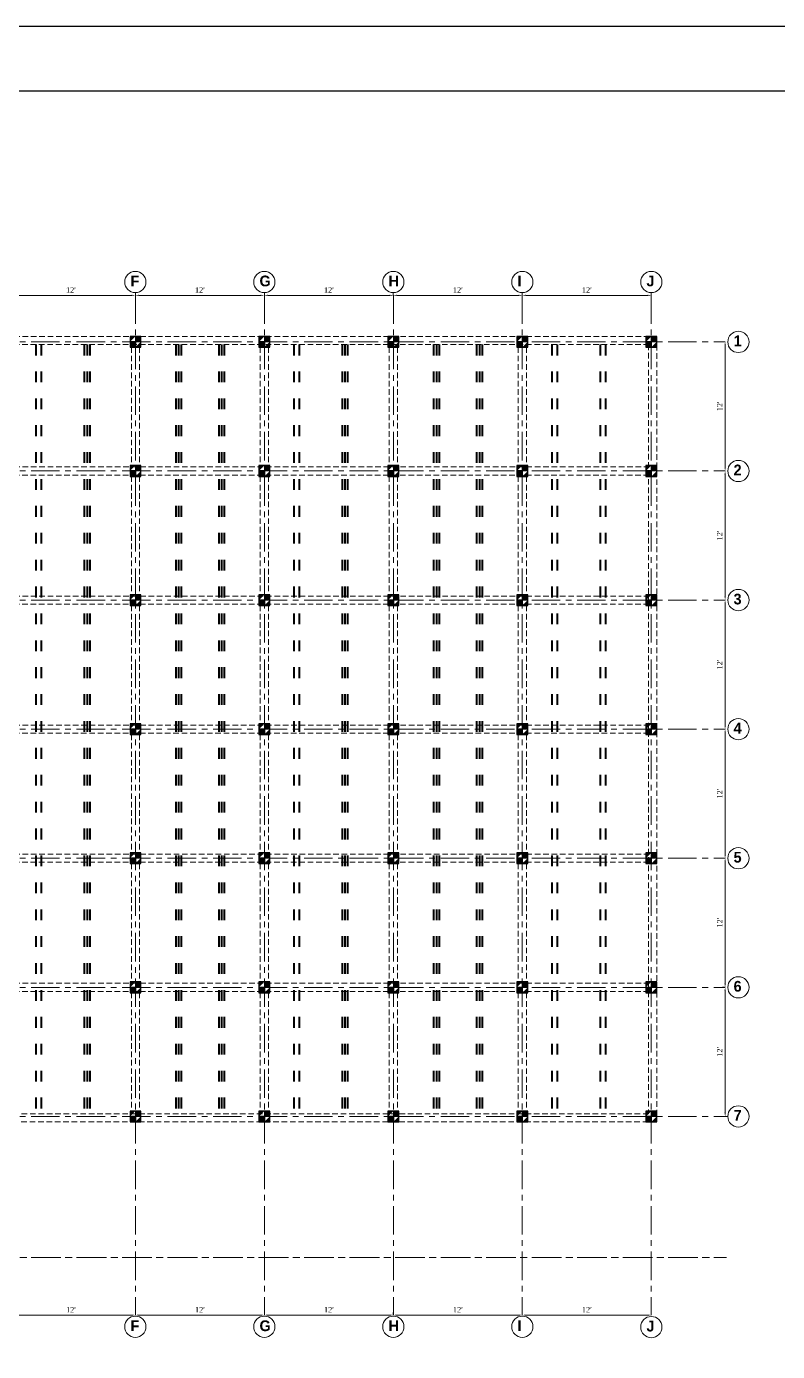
# Model space of a CAD drawing. Extents: x -2338379 to 930990, y -818978 to 106940.
# Drawn here: x 404632 to 405470, y -204444 to -202966 of the extents above; entities that cross this region are included whole.
import ezdxf

# ---------------------------------------------------------------- set-up
doc = ezdxf.new("R2010")
doc.units = 0
doc.header["$MEASUREMENT"] = 0
doc.header["$PDMODE"] = 34
for name, pattern in [('ACAD_ISO03W100', [30, 12, -18]), ('CENTER', [50.8, 31.75, -6.35, 6.35, -6.35]), ('DASHED2', [0.375, 0.25, -0.125])]:
    doc.linetypes.add(name, pattern=pattern)
doc.layers.get('0').update_dxf_attribs({"linetype": 'CONTINUOUS', "lineweight": 30})
doc.layers.get('DEFPOINTS').update_dxf_attribs({"linetype": 'CONTINUOUS'})
for name, color, linetype, lineweight in [('Center', 11, 'CENTER', 15), ('DOOR&WIN', 3, 'CONTINUOUS', 18), ('Outline', 4, 'CONTINUOUS', 9), ('TEXT', 7, 'CONTINUOUS', 30)]:
    doc.layers.add(name, color=color, linetype=linetype, lineweight=lineweight)
doc.layers.add('dotline', color=113, linetype='ACAD_ISO03W100')
doc.layers.add('pillar12', color=7, linetype='CONTINUOUS')
doc.styles.get("Standard").update_dxf_attribs({"font": 'times.ttf', "height": 6})
doc.dimstyles.new('Standard$0', dxfattribs={"dimtxt": 6, "dimasz": 4, "dimexe": 3, "dimexo": 6, "dimgap": 3, "dimtad": 1, "dimdec": 1, "dimzin": 0, "dimdsep": 46, "dimlunit": 4, "dimtxsty": 'Standard', "dimcen": 0.09, "dimclrd": 6, "dimclre": 6, "dimclrt": 7, "dimadec": 0, "dimazin": 0, "dimtfac": 1, "dimtdec": 1, "dimtix": 1, "dimtofl": 0, "dimtmove": 1, "dimatfit": 3, "dimfxl": 1, "dimtolj": 1, "dimtzin": 0, "dimlwd": 18, "dimlwe": 18, "dimarcsym": 0})

# ---------------------------------------------------------------- blocks, each defined once
blk = doc.blocks.new('pill12')
h = blk.add_hatch(color=5)
h.paths.add_polyline_path([(-6, -6), (6, -6), (6, 6), (-6, 6)], flags=17)
edge = h.paths.add_edge_path(flags=17)
edge.add_line((6, 0), (-6, 0))
edge.add_line((0, 6), (0, -6))
for p, q in [((6, 0), (-6, 0)), ((0, 6), (0, -6))]:
    blk.add_line(p, q)
blk.add_lwpolyline([(-6, -6), (6, -6), (6, 6), (-6, 6)], close=True)
blk = doc.blocks.new('*D1315')
at = {"color": 6, "lineweight": 18, "transparency": 16777216}
for p, q in [((404609.1, -203265.9), (404609.1, -203262.9)), ((404613.1, -203265.9), (404749.1, -203265.9)), ((404753.1, -203265.9), (404753.1, -203262.9))]:
    blk.add_line(p, q, dxfattribs=at)
at = {"color": 6, "lineweight": 30, "transparency": 16777216}
for points in [[(404613.1, -203265.2), (404613.1, -203266.5), (404609.1, -203265.9)], [(404749.1, -203265.2), (404749.1, -203266.5), (404753.1, -203265.9)]]:
    blk.add_solid(points, dxfattribs=at)
at = {"layer": 'DEFPOINTS', "color": 0, "lineweight": 30, "transparency": 16777216}
for p in [(404609.1, -203265.9), (404753.1, -203265.9), (404753.1, -203265.9)]:
    blk.add_point(p, dxfattribs=at)
at = {"color": 7, "lineweight": 30, "transparency": 16777216, "insert": (404681.1, -203259.9), "char_height": 6, "attachment_point": 5}
blk.add_mtext("\\A1;12'", dxfattribs=at)
blk = doc.blocks.new('*D1316')
at = {"color": 6, "lineweight": 18, "transparency": 16777216}
for p, q in [((404753.1, -203265.9), (404753.1, -203262.9)), ((404757.1, -203265.9), (404893.1, -203265.9)), ((404897.1, -203265.9), (404897.1, -203262.9))]:
    blk.add_line(p, q, dxfattribs=at)
at = {"color": 6, "lineweight": 30, "transparency": 16777216}
for points in [[(404757.1, -203265.2), (404757.1, -203266.5), (404753.1, -203265.9)], [(404893.1, -203265.2), (404893.1, -203266.5), (404897.1, -203265.9)]]:
    blk.add_solid(points, dxfattribs=at)
at = {"layer": 'DEFPOINTS', "color": 0, "lineweight": 30, "transparency": 16777216}
for p in [(404753.1, -203265.9), (404897.1, -203265.9), (404897.1, -203265.9)]:
    blk.add_point(p, dxfattribs=at)
at = {"color": 7, "lineweight": 30, "transparency": 16777216, "insert": (404825.1, -203259.9), "char_height": 6, "attachment_point": 5}
blk.add_mtext("\\A1;12'", dxfattribs=at)
blk = doc.blocks.new('*D1317')
at = {"color": 6, "lineweight": 18, "transparency": 16777216}
for p, q in [((404897.1, -203265.9), (404897.1, -203262.9)), ((404901.1, -203265.9), (405037.1, -203265.9)), ((405041.1, -203265.9), (405041.1, -203262.9))]:
    blk.add_line(p, q, dxfattribs=at)
at = {"color": 6, "lineweight": 30, "transparency": 16777216}
for points in [[(404901.1, -203265.2), (404901.1, -203266.5), (404897.1, -203265.9)], [(405037.1, -203265.2), (405037.1, -203266.5), (405041.1, -203265.9)]]:
    blk.add_solid(points, dxfattribs=at)
at = {"layer": 'DEFPOINTS', "color": 0, "lineweight": 30, "transparency": 16777216}
for p in [(404897.1, -203265.9), (405041.1, -203265.9), (405041.1, -203265.9)]:
    blk.add_point(p, dxfattribs=at)
at = {"color": 7, "lineweight": 30, "transparency": 16777216, "insert": (404969.1, -203259.9), "char_height": 6, "attachment_point": 5}
blk.add_mtext("\\A1;12'", dxfattribs=at)
blk = doc.blocks.new('*D1318')
at = {"color": 6, "lineweight": 18, "transparency": 16777216}
for p, q in [((405041.1, -203265.9), (405041.1, -203262.9)), ((405045.1, -203265.9), (405181.1, -203265.9)), ((405185.1, -203265.9), (405185.1, -203262.9))]:
    blk.add_line(p, q, dxfattribs=at)
at = {"color": 6, "lineweight": 30, "transparency": 16777216}
for points in [[(405045.1, -203265.2), (405045.1, -203266.5), (405041.1, -203265.9)], [(405181.1, -203265.2), (405181.1, -203266.5), (405185.1, -203265.9)]]:
    blk.add_solid(points, dxfattribs=at)
at = {"layer": 'DEFPOINTS', "color": 0, "lineweight": 30, "transparency": 16777216}
for p in [(405041.1, -203265.9), (405185.1, -203265.9), (405185.1, -203266.5)]:
    blk.add_point(p, dxfattribs=at)
at = {"color": 7, "lineweight": 30, "transparency": 16777216, "insert": (405113.1, -203259.9), "char_height": 6, "attachment_point": 5}
blk.add_mtext("\\A1;12'", dxfattribs=at)
blk = doc.blocks.new('*D1319')
at = {"color": 6, "lineweight": 18, "transparency": 16777216}
for p, q in [((405185.1, -203265.9), (405185.1, -203262.9)), ((405189.1, -203265.9), (405325.1, -203265.9)), ((405329.1, -203265.9), (405329.1, -203262.9))]:
    blk.add_line(p, q, dxfattribs=at)
at = {"color": 6, "lineweight": 30, "transparency": 16777216}
for points in [[(405189.1, -203265.2), (405189.1, -203266.5), (405185.1, -203265.9)], [(405325.1, -203265.2), (405325.1, -203266.5), (405329.1, -203265.9)]]:
    blk.add_solid(points, dxfattribs=at)
at = {"layer": 'DEFPOINTS', "color": 0, "lineweight": 30, "transparency": 16777216}
for p in [(405185.1, -203266.5), (405329.1, -203265.9), (405329.1, -203265.9)]:
    blk.add_point(p, dxfattribs=at)
at = {"color": 7, "lineweight": 30, "transparency": 16777216, "insert": (405257.1, -203259.9), "char_height": 6, "attachment_point": 5}
blk.add_mtext("\\A1;12'", dxfattribs=at)
blk = doc.blocks.new('*D1330')
at = {"color": 6, "lineweight": 18, "transparency": 16777216}
for p, q in [((404609.1, -204403.5), (404609.1, -204400.5)), ((404753.1, -204403.5), (404753.1, -204400.5)), ((404613.1, -204403.5), (404749.1, -204403.5))]:
    blk.add_line(p, q, dxfattribs=at)
at = {"color": 6, "lineweight": 30, "transparency": 16777216}
for points in [[(404613.1, -204402.8), (404613.1, -204404.1), (404609.1, -204403.5)], [(404749.1, -204402.8), (404749.1, -204404.1), (404753.1, -204403.5)]]:
    blk.add_solid(points, dxfattribs=at)
at = {"layer": 'DEFPOINTS', "color": 0, "lineweight": 30, "transparency": 16777216}
for p in [(404609.1, -204403.5), (404753.1, -204403.5), (404753.1, -204403.5)]:
    blk.add_point(p, dxfattribs=at)
at = {"color": 7, "lineweight": 30, "transparency": 16777216, "insert": (404681.1, -204397.5), "char_height": 6, "attachment_point": 5}
blk.add_mtext("\\A1;12'", dxfattribs=at)
blk = doc.blocks.new('*D1331')
at = {"color": 6, "lineweight": 18, "transparency": 16777216}
for p, q in [((404753.1, -204403.5), (404753.1, -204400.5)), ((404897.1, -204403.5), (404897.1, -204400.5)), ((404757.1, -204403.5), (404893.1, -204403.5))]:
    blk.add_line(p, q, dxfattribs=at)
at = {"color": 6, "lineweight": 30, "transparency": 16777216}
for points in [[(404757.1, -204402.8), (404757.1, -204404.1), (404753.1, -204403.5)], [(404893.1, -204402.8), (404893.1, -204404.1), (404897.1, -204403.5)]]:
    blk.add_solid(points, dxfattribs=at)
at = {"layer": 'DEFPOINTS', "color": 0, "lineweight": 30, "transparency": 16777216}
for p in [(404753.1, -204403.5), (404897.1, -204403.5), (404897.1, -204403.5)]:
    blk.add_point(p, dxfattribs=at)
at = {"color": 7, "lineweight": 30, "transparency": 16777216, "insert": (404825.1, -204397.5), "char_height": 6, "attachment_point": 5}
blk.add_mtext("\\A1;12'", dxfattribs=at)
blk = doc.blocks.new('*D1332')
at = {"color": 6, "lineweight": 18, "transparency": 16777216}
for p, q in [((404897.1, -204403.5), (404897.1, -204400.5)), ((405041.1, -204403.5), (405041.1, -204400.5)), ((404901.1, -204403.5), (405037.1, -204403.5))]:
    blk.add_line(p, q, dxfattribs=at)
at = {"color": 6, "lineweight": 30, "transparency": 16777216}
for points in [[(404901.1, -204402.8), (404901.1, -204404.1), (404897.1, -204403.5)], [(405037.1, -204402.8), (405037.1, -204404.1), (405041.1, -204403.5)]]:
    blk.add_solid(points, dxfattribs=at)
at = {"layer": 'DEFPOINTS', "color": 0, "lineweight": 30, "transparency": 16777216}
for p in [(404897.1, -204403.5), (405041.1, -204403.5), (405041.1, -204403.5)]:
    blk.add_point(p, dxfattribs=at)
at = {"color": 7, "lineweight": 30, "transparency": 16777216, "insert": (404969.1, -204397.5), "char_height": 6, "attachment_point": 5}
blk.add_mtext("\\A1;12'", dxfattribs=at)
blk = doc.blocks.new('*D1333')
at = {"color": 6, "lineweight": 18, "transparency": 16777216}
for p, q in [((405041.1, -204403.5), (405041.1, -204400.5)), ((405185.1, -204403.5), (405185.1, -204400.5)), ((405045.1, -204403.5), (405181.1, -204403.5))]:
    blk.add_line(p, q, dxfattribs=at)
at = {"color": 6, "lineweight": 30, "transparency": 16777216}
for points in [[(405045.1, -204402.8), (405045.1, -204404.1), (405041.1, -204403.5)], [(405181.1, -204402.8), (405181.1, -204404.1), (405185.1, -204403.5)]]:
    blk.add_solid(points, dxfattribs=at)
at = {"layer": 'DEFPOINTS', "color": 0, "lineweight": 30, "transparency": 16777216}
for p in [(405041.1, -204403.5), (405185.1, -204403.5), (405185.1, -204403.5)]:
    blk.add_point(p, dxfattribs=at)
at = {"color": 7, "lineweight": 30, "transparency": 16777216, "insert": (405113.1, -204397.5), "char_height": 6, "attachment_point": 5}
blk.add_mtext("\\A1;12'", dxfattribs=at)
blk = doc.blocks.new('*D1334')
at = {"color": 6, "lineweight": 18, "transparency": 16777216}
for p, q in [((405185.1, -204403.5), (405185.1, -204400.5)), ((405329.1, -204403.5), (405329.1, -204400.5)), ((405189.1, -204403.5), (405325.1, -204403.5))]:
    blk.add_line(p, q, dxfattribs=at)
at = {"color": 6, "lineweight": 30, "transparency": 16777216}
for points in [[(405189.1, -204402.8), (405189.1, -204404.1), (405185.1, -204403.5)], [(405325.1, -204402.8), (405325.1, -204404.1), (405329.1, -204403.5)]]:
    blk.add_solid(points, dxfattribs=at)
at = {"layer": 'DEFPOINTS', "color": 0, "lineweight": 30, "transparency": 16777216}
for p in [(405185.1, -204403.5), (405329.1, -204403.5), (405329.1, -204403.5)]:
    blk.add_point(p, dxfattribs=at)
at = {"color": 7, "lineweight": 30, "transparency": 16777216, "insert": (405257.1, -204397.5), "char_height": 6, "attachment_point": 5}
blk.add_mtext("\\A1;12'", dxfattribs=at)
blk = doc.blocks.new('*D1335')
at = {"color": 6, "lineweight": 18, "transparency": 16777216}
for p, q in [((405411.5, -203317.8), (405408.5, -203317.8)), ((405411.5, -203321.8), (405411.5, -203457.8)), ((405411.5, -203461.8), (405408.5, -203461.8))]:
    blk.add_line(p, q, dxfattribs=at)
at = {"color": 6, "lineweight": 30, "transparency": 16777216}
for points in [[(405410.8, -203321.8), (405412.2, -203321.8), (405411.5, -203317.8)], [(405410.8, -203457.8), (405412.2, -203457.8), (405411.5, -203461.8)]]:
    blk.add_solid(points, dxfattribs=at)
at = {"layer": 'DEFPOINTS', "color": 0, "lineweight": 30, "transparency": 16777216}
for p in [(405411.5, -203317.8), (405411.5, -203461.8), (405411.5, -203461.8)]:
    blk.add_point(p, dxfattribs=at)
at = {"color": 7, "lineweight": 30, "transparency": 16777216, "insert": (405405.5, -203389.8), "char_height": 6, "attachment_point": 5, "rotation": 90}
blk.add_mtext("\\A1;12'", dxfattribs=at)
blk = doc.blocks.new('*D1336')
at = {"color": 6, "lineweight": 18, "transparency": 16777216}
for p, q in [((405411.5, -203461.8), (405408.5, -203461.8)), ((405411.5, -203465.8), (405411.5, -203601.8)), ((405411.5, -203605.8), (405408.5, -203605.8))]:
    blk.add_line(p, q, dxfattribs=at)
at = {"color": 6, "lineweight": 30, "transparency": 16777216}
for points in [[(405410.8, -203465.8), (405412.2, -203465.8), (405411.5, -203461.8)], [(405410.8, -203601.8), (405412.2, -203601.8), (405411.5, -203605.8)]]:
    blk.add_solid(points, dxfattribs=at)
at = {"layer": 'DEFPOINTS', "color": 0, "lineweight": 30, "transparency": 16777216}
for p in [(405411.5, -203461.8), (405411.5, -203605.8), (405411.5, -203605.8)]:
    blk.add_point(p, dxfattribs=at)
at = {"color": 7, "lineweight": 30, "transparency": 16777216, "insert": (405405.5, -203533.8), "char_height": 6, "attachment_point": 5, "rotation": 90}
blk.add_mtext("\\A1;12'", dxfattribs=at)
blk = doc.blocks.new('*D1337')
at = {"color": 6, "lineweight": 18, "transparency": 16777216}
for p, q in [((405411.5, -203605.8), (405408.5, -203605.8)), ((405411.5, -203609.8), (405411.5, -203745.8)), ((405411.5, -203749.8), (405408.5, -203749.8))]:
    blk.add_line(p, q, dxfattribs=at)
at = {"color": 6, "lineweight": 30, "transparency": 16777216}
for points in [[(405410.8, -203609.8), (405412.2, -203609.8), (405411.5, -203605.8)], [(405410.8, -203745.8), (405412.2, -203745.8), (405411.5, -203749.8)]]:
    blk.add_solid(points, dxfattribs=at)
at = {"layer": 'DEFPOINTS', "color": 0, "lineweight": 30, "transparency": 16777216}
for p in [(405411.5, -203605.8), (405411.5, -203749.8), (405411.5, -203749.8)]:
    blk.add_point(p, dxfattribs=at)
at = {"color": 7, "lineweight": 30, "transparency": 16777216, "insert": (405405.5, -203677.8), "char_height": 6, "attachment_point": 5, "rotation": 90}
blk.add_mtext("\\A1;12'", dxfattribs=at)
blk = doc.blocks.new('*D1338')
at = {"color": 6, "lineweight": 18, "transparency": 16777216}
for p, q in [((405411.5, -203749.8), (405408.5, -203749.8)), ((405411.5, -203753.8), (405411.5, -203889.8)), ((405411.5, -203893.8), (405408.5, -203893.8))]:
    blk.add_line(p, q, dxfattribs=at)
at = {"color": 6, "lineweight": 30, "transparency": 16777216}
for points in [[(405410.8, -203753.8), (405412.2, -203753.8), (405411.5, -203749.8)], [(405410.8, -203889.8), (405412.2, -203889.8), (405411.5, -203893.8)]]:
    blk.add_solid(points, dxfattribs=at)
at = {"layer": 'DEFPOINTS', "color": 0, "lineweight": 30, "transparency": 16777216}
for p in [(405411.5, -203749.8), (405411.5, -203893.8), (405411.5, -203893.8)]:
    blk.add_point(p, dxfattribs=at)
at = {"color": 7, "lineweight": 30, "transparency": 16777216, "insert": (405405.5, -203821.8), "char_height": 6, "attachment_point": 5, "rotation": 90}
blk.add_mtext("\\A1;12'", dxfattribs=at)
blk = doc.blocks.new('*D1339')
at = {"color": 6, "lineweight": 18, "transparency": 16777216}
for p, q in [((405411.5, -203893.8), (405408.5, -203893.8)), ((405411.5, -203897.8), (405411.5, -204033.8)), ((405411.5, -204037.8), (405408.5, -204037.8))]:
    blk.add_line(p, q, dxfattribs=at)
at = {"color": 6, "lineweight": 30, "transparency": 16777216}
for points in [[(405410.8, -203897.8), (405412.2, -203897.8), (405411.5, -203893.8)], [(405410.8, -204033.8), (405412.2, -204033.8), (405411.5, -204037.8)]]:
    blk.add_solid(points, dxfattribs=at)
at = {"layer": 'DEFPOINTS', "color": 0, "lineweight": 30, "transparency": 16777216}
for p in [(405411.5, -203893.8), (405411.5, -204037.8), (405411.5, -204037.8)]:
    blk.add_point(p, dxfattribs=at)
at = {"color": 7, "lineweight": 30, "transparency": 16777216, "insert": (405405.5, -203965.8), "char_height": 6, "attachment_point": 5, "rotation": 90}
blk.add_mtext("\\A1;12'", dxfattribs=at)
blk = doc.blocks.new('*D1340')
at = {"color": 6, "lineweight": 18, "transparency": 16777216}
for p, q in [((405411.5, -204037.8), (405408.5, -204037.8)), ((405411.5, -204041.8), (405411.5, -204177.8)), ((405411.5, -204181.8), (405414.5, -204181.8))]:
    blk.add_line(p, q, dxfattribs=at)
at = {"color": 6, "lineweight": 30, "transparency": 16777216}
for points in [[(405410.8, -204041.8), (405412.2, -204041.8), (405411.5, -204037.8)], [(405410.8, -204177.8), (405412.2, -204177.8), (405411.5, -204181.8)]]:
    blk.add_solid(points, dxfattribs=at)
at = {"layer": 'DEFPOINTS', "color": 0, "lineweight": 30, "transparency": 16777216}
for p in [(405411.5, -204037.8), (405410.8, -204181.8), (405411.5, -204181.8)]:
    blk.add_point(p, dxfattribs=at)
at = {"color": 7, "lineweight": 30, "transparency": 16777216, "insert": (405405.5, -204109.8), "char_height": 6, "attachment_point": 5, "rotation": 90}
blk.add_mtext("\\A1;12'", dxfattribs=at)

msp = doc.modelspace()

# ---------------------------------------------------------------- linework, layer by layer
at = {"color": 3}
for points in [[(406793.62, -205212.39), (406793.62, -202965.99), (403616.02, -202965.99), (403616.02, -205212.39)], [(406721.62, -205140.39), (406721.62, -203037.99), (403688.02, -203037.99), (403688.02, -205140.39)]]:
    msp.add_lwpolyline(points, close=True, dxfattribs=at)
at = {"layer": 'Center'}
for p, q in [((404753.12, -203265.87), (404753.12, -204403.48)), ((404897.12, -203265.87), (404897.12, -204403.48)), ((405041.12, -203265.87), (405041.12, -204403.48)), ((405185.12, -203265.87), (405185.12, -204403.48)), ((405329.12, -203265.87), (405329.12, -204403.48)), ((403976.35, -203317.82), (405411.51, -203317.82)), ((403976.35, -203461.82), (405411.51, -203461.82)), ((403976.35, -203605.82), (405411.51, -203605.82)), ((403976.35, -203749.82), (405411.51, -203749.82)), ((403976.35, -203893.82), (405411.51, -203893.82)), ((403976.35, -204037.82), (405411.51, -204037.82)), ((403976.35, -204181.82), (405411.51, -204181.82)), ((403976.35, -204339.32), (405411.51, -204339.32)), ((403977.85, -204339.32), (405413.01, -204339.32))]:
    msp.add_line(p, q, dxfattribs=at)
at = {"layer": 'DOOR&WIN', "linetype": 'DASHED2', "ltscale": 25}
for p, q in [((404027.12, -203311.82), (405335.12, -203311.82)), ((404036.12, -203320.82), (405326.12, -203320.82)), ((405326.12, -203320.82), (405326.12, -204178.82)), ((405335.12, -203311.82), (405335.12, -204187.82)), ((404748.62, -203323.82), (404748.62, -203455.82)), ((404757.62, -203323.82), (404757.62, -203455.82)), ((404892.62, -203323.82), (404892.62, -203455.82)), ((404901.62, -203323.82), (404901.62, -203455.82)), ((405036.62, -203323.82), (405036.62, -203455.82)), ((405045.62, -203323.82), (405045.62, -203455.82)), ((405180.62, -203323.82), (405180.62, -203455.82)), ((405189.62, -203323.82), (405189.62, -203455.82)), ((404027.12, -203457.32), (405335.12, -203457.32)), ((404036.12, -203466.32), (405326.12, -203466.32)), ((404748.62, -203467.82), (404748.62, -203599.82)), ((404757.62, -203467.82), (404757.62, -203599.82)), ((404892.62, -203467.82), (404892.62, -203599.82)), ((404901.62, -203467.82), (404901.62, -203599.82)), ((405036.62, -203467.82), (405036.62, -203599.82)), ((405045.62, -203467.82), (405045.62, -203599.82)), ((405180.62, -203467.82), (405180.62, -203599.82)), ((405189.62, -203467.82), (405189.62, -203599.82)), ((404027.12, -203601.32), (405335.12, -203601.32)), ((404036.12, -203610.32), (405326.12, -203610.32)), ((404748.62, -203611.82), (404748.62, -203743.82)), ((404757.62, -203611.82), (404757.62, -203743.82)), ((404892.62, -203611.82), (404892.62, -203743.82)), ((404901.62, -203611.82), (404901.62, -203743.82)), ((405036.62, -203611.82), (405036.62, -203743.82)), ((405045.62, -203611.82), (405045.62, -203743.82)), ((405180.62, -203611.82), (405180.62, -203743.82)), ((405189.62, -203611.82), (405189.62, -203743.82)), ((404027.12, -203745.32), (405335.12, -203745.32)), ((404036.12, -203754.32), (405326.12, -203754.32)), ((404748.62, -203755.82), (404748.62, -203887.82)), ((404757.62, -203755.82), (404757.62, -203887.82)), ((404892.62, -203755.82), (404892.62, -203887.82)), ((404901.62, -203755.82), (404901.62, -203887.82)), ((405036.62, -203755.82), (405036.62, -203887.82)), ((405045.62, -203755.82), (405045.62, -203887.82)), ((405180.62, -203755.82), (405180.62, -203887.82)), ((405189.62, -203755.82), (405189.62, -203887.82)), ((404027.12, -203889.32), (405335.12, -203889.32)), ((404036.12, -203898.32), (405326.12, -203898.32)), ((404748.62, -203899.82), (404748.62, -204031.82)), ((404757.62, -203899.82), (404757.62, -204031.82)), ((404892.62, -203899.82), (404892.62, -204031.82)), ((404901.62, -203899.82), (404901.62, -204031.82)), ((405036.62, -203899.82), (405036.62, -204031.82)), ((405045.62, -203899.82), (405045.62, -204031.82)), ((405180.62, -203899.82), (405180.62, -204031.82)), ((405189.62, -203899.82), (405189.62, -204031.82)), ((404027.12, -204033.32), (405335.12, -204033.32)), ((404036.12, -204042.32), (405326.12, -204042.32)), ((404748.62, -204043.82), (404748.62, -204175.82)), ((404757.62, -204043.82), (404757.62, -204175.82)), ((404892.62, -204043.82), (404892.62, -204175.82)), ((404901.62, -204043.82), (404901.62, -204175.82)), ((405036.62, -204043.82), (405036.62, -204175.82)), ((405045.62, -204043.82), (405045.62, -204175.82)), ((405180.62, -204043.82), (405180.62, -204175.82)), ((405189.62, -204043.82), (405189.62, -204175.82)), ((405326.12, -204178.82), (404036.12, -204178.82)), ((405335.12, -204187.82), (404027.12, -204187.82))]:
    msp.add_line(p, q, dxfattribs=at)
at = {"layer": 'dotline', "lineweight": 40}
for p, q in [((404642.12, -203320.82), (404642.12, -204178.82)), ((404648.12, -203320.82), (404648.12, -204178.82)), ((404696.12, -203320.82), (404696.12, -204178.82)), ((404699.12, -203320.82), (404699.12, -204178.82)), ((404702.12, -203320.82), (404702.12, -204178.82)), ((404798.12, -203320.82), (404798.12, -204178.82)), ((404801.12, -203320.82), (404801.12, -204178.82)), ((404804.12, -203320.82), (404804.12, -204178.82)), ((404846.12, -203320.82), (404846.12, -204178.82)), ((404849.12, -203320.82), (404849.12, -204178.82)), ((404852.12, -203320.82), (404852.12, -204178.82)), ((404930.12, -203320.82), (404930.12, -204178.82)), ((404936.12, -203320.82), (404936.12, -204178.82)), ((404984.12, -203320.82), (404984.12, -204178.82)), ((404987.12, -203320.82), (404987.12, -204178.82)), ((404990.12, -203320.82), (404990.12, -204178.82)), ((405086.12, -203320.82), (405086.12, -204178.82)), ((405089.12, -203320.82), (405089.12, -204178.82)), ((405092.12, -203320.82), (405092.12, -204178.82)), ((405134.12, -203320.82), (405134.12, -204178.82)), ((405137.12, -203320.82), (405137.12, -204178.82)), ((405140.12, -203320.82), (405140.12, -204178.82)), ((405218.12, -203320.82), (405218.12, -204178.82)), ((405224.12, -203320.82), (405224.12, -204178.82)), ((405272.12, -203320.82), (405272.12, -204178.82)), ((405278.12, -203320.82), (405278.12, -204178.82))]:
    msp.add_line(p, q, dxfattribs=at)
at = {"layer": 'Outline'}
for centre in [(404753.12, -203251.01), (404897.12, -203251.01), (405041.12, -203251.01), (405185.12, -203251.01), (405329.12, -203251.01), (405426.37, -203317.82), (405426.37, -203461.82), (405426.37, -203605.82), (405426.37, -203749.82), (405426.37, -203893.82), (405426.37, -204037.82), (405426.37, -204181.82), (404753.12, -204416.48), (404897.12, -204416.48), (405041.12, -204416.48), (405185.12, -204416.48), (405329.12, -204416.86)]:
    msp.add_circle(centre, 11.86, dxfattribs=at)

# ---------------------------------------------------------------- block references
at = {"layer": 'pillar12'}
for p in [(404753.12, -203317.82), (404897.12, -203317.82), (405041.12, -203317.82), (405185.12, -203317.82), (405329.12, -203317.82), (404753.12, -203461.82), (404897.12, -203461.82), (405041.12, -203461.82), (405185.12, -203461.82), (405329.12, -203461.82), (404753.12, -203605.82), (404897.12, -203605.82), (405041.12, -203605.82), (405185.12, -203605.82), (405329.12, -203605.82), (404753.12, -203749.82), (404897.12, -203749.82), (405041.12, -203749.82), (405185.12, -203749.82), (405329.12, -203749.82), (404753.12, -203893.82), (404897.12, -203893.82), (405041.12, -203893.82), (405185.12, -203893.82), (405329.12, -203893.82), (404753.12, -204037.82), (404897.12, -204037.82), (405041.12, -204037.82), (405185.12, -204037.82), (405329.12, -204037.82), (404753.12, -204181.82), (404897.12, -204181.82), (405041.12, -204181.82), (405185.12, -204181.82), (405329.12, -204181.82)]:
    msp.add_blockref('pill12', p, dxfattribs=at)

# ---------------------------------------------------------------- texts
at = {"layer": 'TEXT', "char_height": 12, "width": 451.5, "attachment_point": 1}
for s, insert in [('{\\fCentury Gothic|b1|i0|c0|p34;F}', (404747.72, -203243.85)), ('{\\fCentury Gothic|b1|i0|c0|p34;G}', (404891.72, -203243.85)), ('{\\fCentury Gothic|b1|i0|c0|p34;H}', (405035.72, -203243.85)), ('{\\fCentury Gothic|b1|i0|c0|p34;I}', (405179.72, -203243.85)), ('{\\fCentury Gothic|b1|i0|c0|p34;J}', (405323.72, -203243.85)), ('{\\fCentury Gothic|b1|i0|c0|p34;1}', (405420.98, -203310.67)), ('{\\fCentury Gothic|b1|i0|c0|p34;2}', (405420.98, -203454.67)), ('{\\fCentury Gothic|b1|i0|c0|p34;3}', (405420.98, -203598.67)), ('{\\fCentury Gothic|b1|i0|c0|p34;4}', (405420.98, -203742.67)), ('{\\fCentury Gothic|b1|i0|c0|p34;5}', (405420.98, -203886.67)), ('{\\fCentury Gothic|b1|i0|c0|p34;6}', (405420.98, -204030.67)), ('{\\fCentury Gothic|b1|i0|c0|p34;7}', (405420.98, -204174.67)), ('{\\fCentury Gothic|b1|i0|c0|p34;F}', (404747.72, -204409.33)), ('{\\fCentury Gothic|b1|i0|c0|p34;G}', (404891.72, -204409.33)), ('{\\fCentury Gothic|b1|i0|c0|p34;H}', (405035.72, -204409.33)), ('{\\fCentury Gothic|b1|i0|c0|p34;I}', (405179.72, -204409.33)), ('{\\fCentury Gothic|b1|i0|c0|p34;J}', (405323.72, -204409.7))]:
    msp.add_mtext(s, dxfattribs=dict(at, insert=insert))

# ---------------------------------------------------------------- dimensions: what is measured, and where the dimension line sits
at = {"lineweight": 30}
for base, p1, p2, picture, middle in [((404753.12, -203265.87), (404609.12, -203265.87), (404753.12, -203265.87), '*D1315', (404681.12, -203259.87)), ((404897.12, -203265.87), (404753.12, -203265.87), (404897.12, -203265.87), '*D1316', (404825.12, -203259.87)), ((405041.12, -203265.87), (404897.12, -203265.87), (405041.12, -203265.87), '*D1317', (404969.12, -203259.87)), ((405185.12, -203265.87), (405041.12, -203265.87), (405185.12, -203266.53), '*D1318', (405113.12, -203259.87)), ((405329.12, -203265.87), (405185.12, -203266.53), (405329.12, -203265.87), '*D1319', (405257.12, -203259.87)), ((404753.12, -204403.48), (404609.12, -204403.48), (404753.12, -204403.48), '*D1330', (404681.12, -204397.48)), ((404897.12, -204403.48), (404753.12, -204403.48), (404897.12, -204403.48), '*D1331', (404825.12, -204397.48)), ((405041.12, -204403.48), (404897.12, -204403.48), (405041.12, -204403.48), '*D1332', (404969.12, -204397.48)), ((405185.12, -204403.48), (405041.12, -204403.48), (405185.12, -204403.48), '*D1333', (405113.12, -204397.48)), ((405329.12, -204403.48), (405185.12, -204403.48), (405329.12, -204403.48), '*D1334', (405257.12, -204397.48))]:
    dim = msp.add_linear_dim(base=base, p1=p1, p2=p2, dimstyle='Standard$0', override={"dimdec": 0, "dimtdec": 0, "dimfxl": 6, "dimfxlon": 1, "dimarcsym": 1}, dxfattribs=at)
    dim.commit()
    dim.dimension.update_dxf_attribs({"geometry": picture, "text_midpoint": middle})
for base, p1, p2, picture, middle in [((405411.51, -203461.82), (405411.51, -203317.82), (405411.51, -203461.82), '*D1335', (405405.51, -203389.82)), ((405411.51, -203605.82), (405411.51, -203461.82), (405411.51, -203605.82), '*D1336', (405405.51, -203533.82)), ((405411.51, -203749.82), (405411.51, -203605.82), (405411.51, -203749.82), '*D1337', (405405.51, -203677.82)), ((405411.51, -203893.82), (405411.51, -203749.82), (405411.51, -203893.82), '*D1338', (405405.51, -203821.82)), ((405411.51, -204037.82), (405411.51, -203893.82), (405411.51, -204037.82), '*D1339', (405405.51, -203965.82)), ((405411.51, -204181.82), (405411.51, -204037.82), (405410.85, -204181.82), '*D1340', (405405.51, -204109.82))]:
    dim = msp.add_linear_dim(base=base, p1=p1, p2=p2, angle=90, dimstyle='Standard$0', override={"dimdec": 0, "dimtdec": 0, "dimfxl": 6, "dimfxlon": 1, "dimarcsym": 1}, dxfattribs=at)
    dim.commit()
    dim.dimension.update_dxf_attribs({"geometry": picture, "text_midpoint": middle})

doc.saveas('drawing.dxf')
